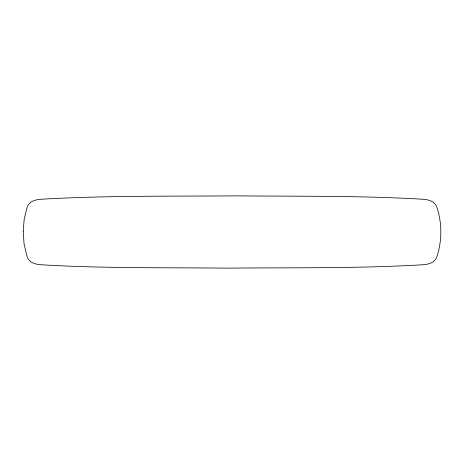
<?xml version="1.0" encoding="UTF-8"?>
<svg xmlns="http://www.w3.org/2000/svg" width="464" height="464" viewBox="0 0 464 464"><rect width="100%" height="100%" fill="white"/><g stroke="black" fill="none" stroke-linecap="round" stroke-linejoin="round"><path stroke-width="0.7" d="M23.2 231.379L24.053 243.849L26.958 256.348A10.817 10.817 0 0 0 33.338 263.123A23.989 23.989 0 0 0 40.449 264.706C102.706 268.511 165.143 267.467 227.482 268.14C292.83 267.479 358.283 268.639 423.551 264.706A23.989 23.989 0 0 0 430.662 263.123A10.817 10.817 0 0 0 437.047 256.348C442.064 240.642 442.076 223.358 437.042 207.652A10.817 10.817 0 0 0 430.662 200.877A23.989 23.989 0 0 0 423.551 199.294C361.294 195.553 298.857 196.458 236.518 195.86C171.164 196.388 105.717 195.46 40.449 199.294A23.989 23.989 0 0 0 33.338 200.877A10.817 10.817 0 0 0 26.953 207.652L24.169 219.379L23.2 231.379"/></g></svg>
